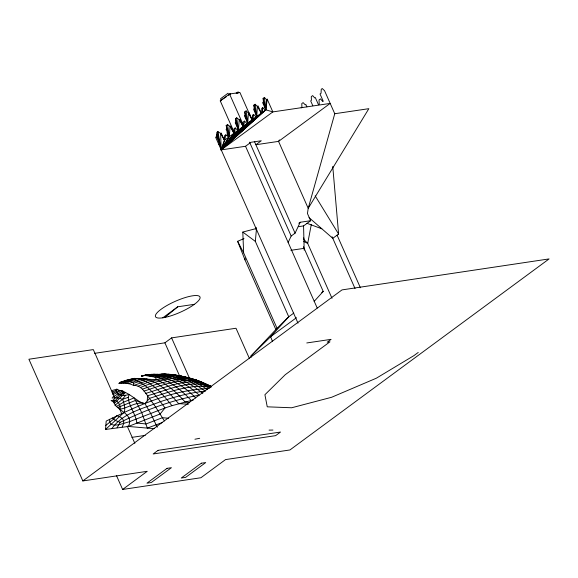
<?xml version="1.0" encoding="UTF-8"?>
<svg xmlns="http://www.w3.org/2000/svg" width="578" height="578" viewBox="0 0 578 578"><rect width="100%" height="100%" fill="white"/><g stroke="black" fill="none" stroke-linecap="round" stroke-linejoin="round"><path stroke-width="0.87" d="M275.858 329.518L244.985 259.862L245.029 258.12M209.344 388.546C172.851 389.543 138.496 405.337 106.2 421.066L105.536 429.461L128.432 426.448C134.407 413.248 116.929 411.457 113.895 402.288L117.746 397.809L123.143 393.206L123.208 392.014L122.659 390.952L119.415 390.381L116.886 389.175L111.46 390.677M147.246 400.98L147.585 395.757C144.081 390.974 140.512 385.093 133.677 385.439C129.002 383.048 124.003 382.896 118.967 383.359L120.795 382.058L126.148 380.259L134.255 378.359L156.754 379.739L172.295 376.646L179.707 379.132L186.969 382.477L194.02 386.668L202.799 393.351M218.802 144.413L219.676 143.77L217.328 135.852L217.155 132.181L221.222 149.883L265.822 109.834L266.487 99.705L264.384 97.436L263.142 98.354L263.424 101.959L265.822 109.834L272.845 111.908L330.183 103.411L278.553 141.379L255.881 144.738L261.292 140.757L250.953 142.289L245.534 146.277L221.222 149.883L217.155 132.181L217.928 131.603L220.594 133.453L224.409 140.288L221.222 149.883L272.845 111.908L267.202 99.178L266.487 99.705M251.17 357.233L250.939 356.07L270.627 336.692L288.747 316.787L255.339 241.394L256.466 228.895M217.928 131.603L221.222 149.883L262 112.638L261.661 108.483L262.759 107.681L265.316 110.203L221.222 149.883L220.594 133.453L221.186 133.019L224.409 140.288L265.822 109.834L267.202 99.178M234.516 132.853L235.217 127.933L237.869 130.39L221.222 149.883L224.726 140.057L225.81 134.855L228.686 137.145L221.222 149.883L261.278 113.172L258.055 105.904L257.34 106.431L256.769 116.489L221.222 149.883L229.329 136.668L230.058 126.495L230.73 126.004L233.953 133.272L221.222 149.883L256.191 116.915L253.561 114.444L252.427 115.275L252.861 119.364L221.222 149.883L234.516 132.853L233.946 128.872L235.217 127.933M252.861 119.364L253.561 114.444M262 112.638L262.759 107.681M243.692 126.112L244.487 121.12L247.081 123.62L221.222 149.883L238.439 129.971L239.241 119.74L239.863 119.285L243.085 126.553L221.222 149.883L252.174 119.87L248.952 112.594L248.396 113.006L247.731 123.136L221.222 149.883L243.692 126.112L243.049 122.175L244.487 121.12M311.311 224.43L307.691 243.41L332.018 298.313M255.787 229.228L256.256 227.494M312.814 105.731L310.661 100.883L311.419 100.326L311.282 96.62L312.662 95.601L314.692 97.913L315.27 97.487L318.492 104.763L319.244 104.206L319.027 99.965L320.479 98.896L322.849 101.562L323.246 101.266L320.024 93.997L321.05 93.239L321.245 89.287L322.257 88.542L324.54 90.674L334.756 113.729L308.211 208.311L307.453 213.535L310.632 220.717L303.566 225.919L298.342 226.692M168.523 418.262L162.461 417.692L146.075 423.949L136.849 423.053C135.751 413.884 129.01 406.623 128.193 397.353L129.183 394.478L122.659 390.952L112.703 397.173M122.196 426.983L123.678 423.623L123.678 420.589L122.139 418.277L119.653 416.651L116.778 415.676L113.548 419.144L105.767 425.437M288.155 242.464L291.168 236.041L295.062 233.172L300.192 222.263L310.632 220.717M184.31 380.859L184.649 380.136L177.562 378.597M172.295 376.646C162.346 374.111 151.595 372.947 141.689 376.321L141.603 375.96C162.447 370.888 184.093 381.112 199.15 395.171C171.644 400.113 145.251 410.185 120.166 422.33L117.067 427.756M179.231 378.85L179.91 377.239L174.188 377.701M279.412 139.898L278.553 141.379L308.211 208.311L368.843 108.678L334.756 113.729M121.105 390.453L113.028 394.68L112.847 393.112L112.038 392.021L116.084 390.533L116.886 389.175M114.87 405.301L122.565 399.29L125.563 395.309L129.183 394.478L140.136 402.057M111.894 428.565C123.114 412.75 143.351 408.509 160.359 401.688C174.953 396.84 189.902 392.527 205.291 391.234C191.397 381.335 174.484 371.762 156.833 374.645C175.445 374.356 194.446 377.376 210.984 386.386L208.217 385.497M314.157 301.384L323.218 291.435L303.407 246.727M250.939 356.07L277.05 328.297L288.747 316.787L293.776 313.088M124.747 380.736L121.308 383.438M114.133 403.654L125.433 392.563L123.143 393.206M105.536 429.461L124.364 412.121C125.412 407.714 124.169 403.372 122.565 399.29L117.746 397.809L112.11 397.996M164.94 317.423L177.728 306.802L194.396 304.31M118.967 383.359C126.055 380.418 133.879 377.557 141.762 378.633M162.794 317.806L177.728 306.802M94.626 353.331L164.903 342.819L171.594 337.884L236.005 328.246L249.486 358.678M114.444 397.296L93.311 349.596L28.9 359.234L82.835 480.939L341.995 289.903L549.1 258.915L289.939 449.959L225.528 459.597L200.913 477.739L122.623 489.458L116.453 475.535M122.623 489.458L147.246 471.308L82.835 480.939M234.747 133.59L220.24 100.854L229.553 94.004L239.899 92.473L252.225 120.296M236.178 93.311L238.194 91.83M227.544 124.53L229.329 136.668L226.179 125.542L227.544 124.53L230.058 126.495L233.953 133.272M236.705 117.796L238.439 129.971L235.853 122.233L235.542 118.656L236.705 117.796L239.241 119.74L243.085 126.553M246.091 110.897L247.731 123.136L245.014 115.499L244.776 111.865L246.091 110.897L248.396 113.006L252.174 119.87M255.093 104.271L256.769 116.489L254.269 108.686L253.894 105.153L255.093 104.271L257.34 106.431L261.278 113.172M217.328 135.852L216.454 136.502L219.676 143.77M226.757 128.923L226.106 129.4L229.329 136.668L226.179 125.542M235.853 122.233L235.217 122.702L238.439 129.971L235.542 118.656M245.014 115.499L244.508 115.867L247.731 123.136L244.776 111.865M254.269 108.686L253.547 109.22L256.769 116.489L253.894 105.153M263.424 101.959L262.6 102.566L265.822 109.834L264.384 97.436M225.81 134.855L224.445 135.859L224.726 140.057M301.138 107.884L301.918 107.313L301.781 103.599L303.11 102.624L305.256 104.856L305.827 104.437L306.896 106.865M298.775 223.303L300.192 222.263M332.755 166.428L338.607 234.054L332.791 238.324L309.042 217.631M321.78 292.49L323.218 291.435M296.463 317.69L270.627 336.692L272.534 341.649M418.226 352.457L413.92 355.622L376.336 378.207L331.584 397.288L291.659 407.765L267.253 406.825L264.912 394.723L285.257 374.696L329.98 341.808L327.199 342.219L331.093 339.351L306.781 342.956M116.2 406.652L123.547 402.172L134.139 397.888L141.718 412.605L147.339 428.103L154.442 428.616M182.258 379.45L183.269 378.756L175.748 377.456L175.9 378.344M226.294 96.75L221.193 100.153L220.565 98.722L228.035 93.231L228.664 94.655L230.658 93.838L228.476 95.298M123.136 383.12L125.455 381.581L126.148 380.259M123.208 392.014L115.434 397.527L113.339 400.251L111.048 400.525L113.895 402.288L113.339 400.251C117.775 399.889 120.881 405.164 120.224 409.166C128.699 407.7 135.996 401.349 144.948 403.617L149.55 398.343C169.296 391.985 190.169 383.763 211.245 387.014L198.745 381.01L188.327 378.034M124.899 383.091L128.699 380.938L136.365 378.409C151.884 380.989 162.606 394.117 171.941 405.684L193.579 399.846M141.603 375.96L148.727 374.623M238.837 92.632L237.233 93.311M138.026 386.234L147.628 382.419L156.754 379.739C167.952 384.464 177.013 392.932 185.018 401.876L189.562 402.721M126.871 383.214C147.303 369.689 166.254 388.929 178.616 403.646L188.385 404.21M244.985 259.862L237.63 241.301L243.995 238.584M112.847 393.112L119.415 390.381M140.692 387.419C151.956 382.643 163.906 379.457 176.015 377.781M117.652 407.562L135.331 400.496L144.948 403.617L150.591 413.241L157.267 427.236M142.52 389.102L157.541 383.915L171.615 380.44L179.707 379.132L185.242 380.519L183.305 378.785L178.508 376.206L174.404 375.324L179.137 375.599L190.018 378.063M128.352 383.72L140.786 379.305M162.476 422.467L147.339 428.103L128.432 426.448L160.128 413.993L165.019 407.967L171.941 405.684M144.03 391.125C161.472 385.266 180.061 378.156 198.745 381.01L183.529 376.502L178.508 376.206C188.811 378.756 198.594 383.33 207.213 389.507M145.728 393.351C166.189 387.578 190.314 375.411 210.984 386.386M122.565 399.29L128.193 397.353M121.069 382.687L128.699 380.938L132.586 382.123L133.576 383.322L147.159 378.865M149.724 379.804L133.677 385.439L133.576 383.322M159.954 374.566C167.432 373.641 175.372 374.58 182.67 376.545L179.122 376.264M277.05 328.297L243.641 252.904L242.803 232.067L256.3 228.527M120.795 382.058L122.485 381.632M145.909 375.201L144.406 375.332L157.902 377.665L168.552 375.736M151.797 376.249L161.125 374.58M148.878 375.837L157.613 374.306M194.923 439.237L199.685 438.297M145.013 375.411L151.479 374.313M162.534 375.165L177.345 376.119M131.871 437.373L145.215 435.379M220.24 100.854L221.164 100.717M217.863 133.742L216.519 133.944L216.728 136.972L215.58 137.145L298.002 323.153M237.515 130.83L238.62 130.671M226.684 135.498L229.141 135.136M290.893 250.31L304.129 248.352L303.566 225.919M170.546 376.524L174.679 375.91L172.056 374.804L168.379 374.262L178.017 375.816M154.369 374.219L141.762 375.881M164.802 375.05L154.817 376.856L156.754 379.739M162.245 374.674L167.837 374.515L176.507 375.288M156.833 374.645L164.203 374.009L170.626 375.548L168.082 376.025L166.132 374.862L161.464 374.147M146.422 374.992C165.322 374.493 182.85 384.673 195.66 397.939M125.563 395.309C121.958 395.887 116.409 395.085 116.084 390.533M183.305 378.785C193.276 377.297 202.235 382.983 210.551 387.672M269.073 430.126L272.939 430.054M182.569 377.311L187.872 377.622L192.156 378.966M150.114 376.105L153.329 376.3M164.203 374.009L171.391 374.79M172.634 374.71L181.051 375.989M183.529 376.502L185.56 376.921M176.919 375.375C188.182 377.448 198.998 381.82 208.586 388.069M131.488 379.226C146.61 382.629 156.356 396.075 165.019 407.967L129.335 421.73L118.801 424.772L114.48 425.17L111.279 424.476L109.784 422.359L109.596 419.296M188.594 378.185L197.69 380.808L207.712 385.114M120.166 422.33L115.513 420.553L112.248 417.937M197.51 380.534L191.78 378.655L193.124 379.349M194.779 380.346L197.322 381.184M157.902 377.665C171.009 381.603 181.918 390.511 191.108 400.373M306.969 223.296L321.845 228.794M303.782 241.488L307.691 243.41L303.927 239.559L303.746 237.833M202.235 382.499L196.267 380.057L198.175 381.466M211.353 386.631C190.458 378.951 167.728 389.998 147.585 395.757L155.735 407.179L164.434 420.943M128.135 379.681L128.699 380.938M242.803 232.067L255.339 241.394M315.162 195.841L338.607 234.054M237.63 241.301L243.641 252.904M337.097 235.167L360.405 287.757M332.09 236.749L355.044 288.538M254.421 141.458L295.062 233.172M229.553 94.004L243.699 125.925M249.559 142.152L291.168 236.041M245.534 146.277L317.199 308.002M171.594 337.884L189.454 378.178M164.903 342.819L179.512 375.772M119.184 407.981L121.734 413.74M127.196 426.08L134.855 443.348M263.142 98.354L265.822 109.834M227.082 132.376L227.486 135.382M304.129 248.352L304.187 250.151M158.061 450.356L153.163 453.968L275.612 435.653L280.511 432.041L158.061 450.356M167.049 468.346L146.949 483.165L151.32 482.507L171.42 467.689L167.049 468.346M201.354 463.209L181.246 478.035L185.617 477.377L205.725 462.559L201.354 463.209M168.566 316.534A24.334 6.011 -23.9 0 0 199.988 296.984A24.334 6.011 -23.9 0 0 164.622 306.896A24.334 6.011 -23.9 0 0 168.566 316.534"/></g></svg>
